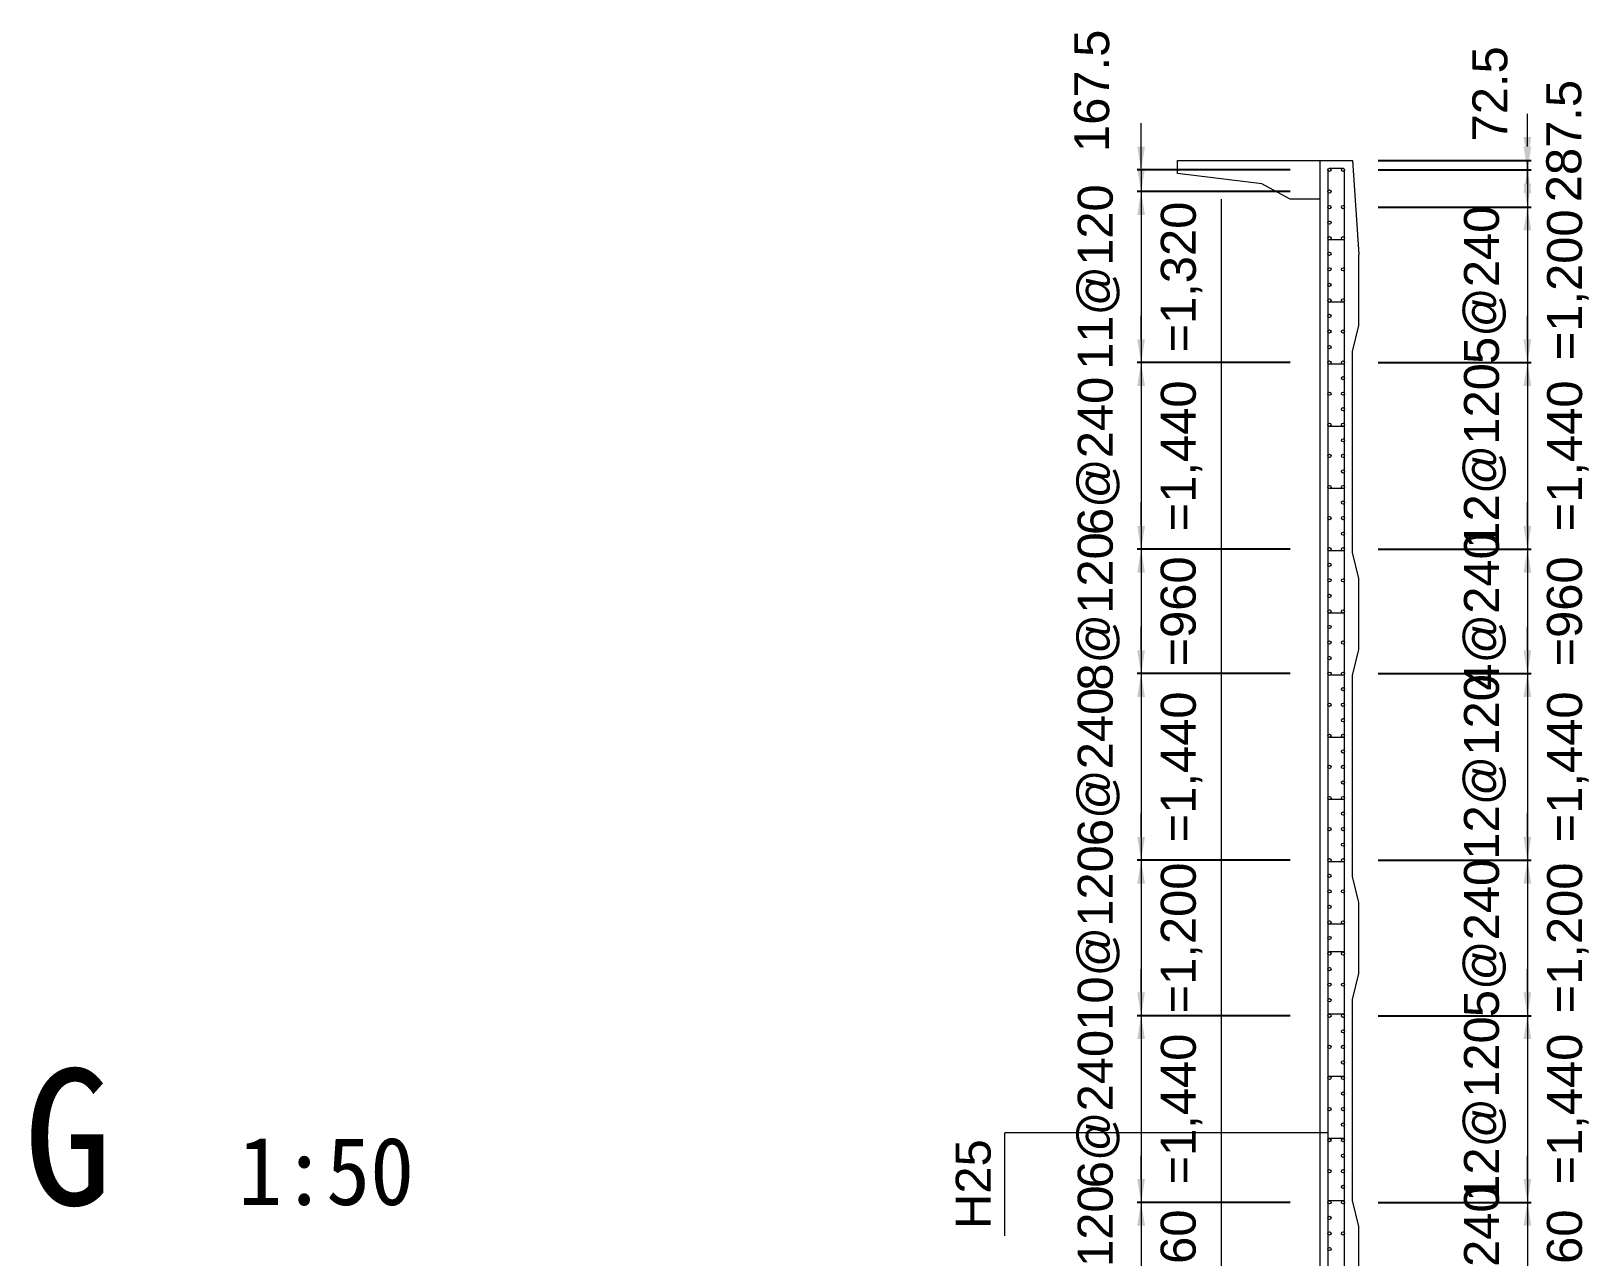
# Model space of a CAD drawing. Header units: metres. Extents: x 674733 to 752233, y -201459 to -147459.
# Drawn here: x 699210 to 711247, y -192930 to -183473 of the extents above; entities that cross this region are included whole.
import ezdxf
from ezdxf.enums import TextEntityAlignment as Align

# ---------------------------------------------------------------- set-up
doc = ezdxf.new("R2010")
doc.units = ezdxf.units.M
doc.header["$MEASUREMENT"] = 0
doc.layers.get('Defpoints').update_dxf_attribs({"lineweight": 0})
for name, color, linetype, lineweight in [('A-DIM01', 1, 'Continuous', 0), ('Concrete', 4, 'Continuous', 0), ('Dimension Line', 2, 'Continuous', 0), ('L3', 6, 'Continuous', 0), ('Text', 3, 'Continuous', 0)]:
    doc.layers.add(name, color=color, linetype=linetype, lineweight=lineweight)
doc.styles.get("Standard").update_dxf_attribs({"font": '', "height": 5})
doc.styles.add('style2', font='arial.ttf')
doc.styles.add('돋움', font='')
doc.styles.get('STANDARD').set_extended_font_data('GulimChe')
doc.styles.get('돋움').set_extended_font_data('Dotum')
doc.dimstyles.new('DIM01', dxfattribs={"dimtxt": 3.5, "dimasz": 0.8, "dimexe": 2, "dimexo": 10, "dimgap": 1.25, "dimtad": 1, "dimdec": 0, "dimzin": 0, "dimtxsty": '돋움', "dimcen": 0.09, "dimclrd": 1, "dimclre": 1, "dimclrt": 256, "dimadec": 0, "dimazin": 0, "dimtfac": 0.072, "dimtdec": 0, "dimtix": 1, "dimtmove": 2, "dimatfit": 3, "dimfxl": 1, "dimtolj": 1, "dimtzin": 0, "dimlwd": -1, "dimarcsym": 0})

# ---------------------------------------------------------------- blocks, each defined once
blk = doc.blocks.new('*D330')
at = {"layer": 'A-DIM01', "color": 1}
for p, q in [((707776.516866, -184362.444444), (707776.516866, -184182.444444)), ((707776.516866, -184542.444444), (707776.516866, -184709.944444)), ((707776.516866, -184889.944444), (707776.516866, -185069.944444))]:
    blk.add_line(p, q, dxfattribs=at)
at = {"layer": 'A-DIM01', "color": 1, "lineweight": -2}
for p, q in [((708927.145002, -184542.444444), (707746.516866, -184542.444444)), ((708927.145002, -184709.944444), (707746.516866, -184709.944444))]:
    blk.add_line(p, q, dxfattribs=at)
at = {"layer": 'A-DIM01', "color": 1}
for points in [[(707746.516866, -184362.444444), (707806.516866, -184362.444444), (707776.516866, -184542.444444)], [(707746.516866, -184889.944444), (707806.516866, -184889.944444), (707776.516866, -184709.944444)]]:
    blk.add_solid(points, dxfattribs=at)
at = {"layer": 'Defpoints', "color": 0}
for p in [(709077.145002, -184542.444444), (707776.516866, -184709.944444), (709077.145002, -184709.944444)]:
    blk.add_point(p, dxfattribs=at)
at = {"layer": 'A-DIM01', "color": 7, "insert": (707396.759021, -183932.802168), "char_height": 270, "attachment_point": 5, "rotation": 90, "style": 'style2'}
blk.add_mtext('\\A1;167.5', dxfattribs=at)
blk = doc.blocks.new('*D332')
at = {"layer": 'A-DIM01', "color": 1}
for p, q in [((707776.516866, -184529.944444), (707776.516866, -184349.944444)), ((707776.516866, -184709.944444), (707776.516866, -186029.944444)), ((707776.516866, -186209.944444), (707776.516866, -186389.944444))]:
    blk.add_line(p, q, dxfattribs=at)
at = {"layer": 'A-DIM01', "color": 1, "lineweight": -2}
for p, q in [((708927.145002, -184709.944444), (707746.516866, -184709.944444)), ((708927.145002, -186029.944444), (707746.516866, -186029.944444))]:
    blk.add_line(p, q, dxfattribs=at)
at = {"layer": 'A-DIM01', "color": 1}
for points in [[(707746.516866, -184529.944444), (707806.516866, -184529.944444), (707776.516866, -184709.944444)], [(707746.516866, -186209.944444), (707806.516866, -186209.944444), (707776.516866, -186029.944444)]]:
    blk.add_solid(points, dxfattribs=at)
at = {"layer": 'Defpoints', "color": 0}
for p in [(709077.145002, -184709.944444), (707776.516866, -186029.944444), (709077.145002, -186029.944444)]:
    blk.add_point(p, dxfattribs=at)
at = {"layer": 'A-DIM01', "color": 7, "char_height": 270, "attachment_point": 5, "rotation": 90, "style": 'style2'}
for s, insert in [('\\A1;11@120', (707449.340877, -185369.944444)), ('\\A1;=1,320', (708088.77471, -185369.944444))]:
    blk.add_mtext(s, dxfattribs=dict(at, insert=insert))
blk = doc.blocks.new('*D334')
at = {"layer": 'A-DIM01', "color": 1}
for p, q in [((707776.516866, -185849.944444), (707776.516866, -185669.944444)), ((707776.516866, -186029.944444), (707776.516866, -187469.944444)), ((707776.516866, -187649.944444), (707776.516866, -187829.944444))]:
    blk.add_line(p, q, dxfattribs=at)
at = {"layer": 'A-DIM01', "color": 1, "lineweight": -2}
for p, q in [((708927.145002, -186029.944444), (707746.516866, -186029.944444)), ((708927.145002, -187469.944444), (707746.516866, -187469.944444))]:
    blk.add_line(p, q, dxfattribs=at)
at = {"layer": 'A-DIM01', "color": 1}
for points in [[(707746.516866, -185849.944444), (707806.516866, -185849.944444), (707776.516866, -186029.944444)], [(707746.516866, -187649.944444), (707806.516866, -187649.944444), (707776.516866, -187469.944444)]]:
    blk.add_solid(points, dxfattribs=at)
at = {"layer": 'Defpoints', "color": 0}
for p in [(709077.145002, -186029.944444), (707776.516866, -187469.944444), (709077.145002, -187469.944444)]:
    blk.add_point(p, dxfattribs=at)
at = {"layer": 'A-DIM01', "color": 7, "char_height": 270, "attachment_point": 5, "rotation": 90, "style": 'style2'}
for s, insert in [('\\A1;6@240', (707449.340877, -186749.944444)), ('\\A1;=1,440', (708088.77471, -186749.944444))]:
    blk.add_mtext(s, dxfattribs=dict(at, insert=insert))
blk = doc.blocks.new('*D336')
at = {"layer": 'A-DIM01', "color": 1}
for p, q in [((707776.516866, -187289.944444), (707776.516866, -187109.944444)), ((707776.516866, -187469.944444), (707776.516866, -188429.944444)), ((707776.516866, -188609.944444), (707776.516866, -188789.944444))]:
    blk.add_line(p, q, dxfattribs=at)
at = {"layer": 'A-DIM01', "color": 1, "lineweight": -2}
for p, q in [((708927.145002, -187469.944444), (707746.516866, -187469.944444)), ((708927.145002, -188429.944444), (707746.516866, -188429.944444))]:
    blk.add_line(p, q, dxfattribs=at)
at = {"layer": 'A-DIM01', "color": 1}
for points in [[(707746.516866, -187289.944444), (707806.516866, -187289.944444), (707776.516866, -187469.944444)], [(707746.516866, -188609.944444), (707806.516866, -188609.944444), (707776.516866, -188429.944444)]]:
    blk.add_solid(points, dxfattribs=at)
at = {"layer": 'Defpoints', "color": 0}
for p in [(709077.145002, -187469.944444), (707776.516866, -188429.944444), (709077.145002, -188429.944444)]:
    blk.add_point(p, dxfattribs=at)
at = {"layer": 'A-DIM01', "color": 7, "char_height": 270, "attachment_point": 5, "rotation": 90, "style": 'style2'}
for s, insert in [('\\A1;8@120', (707449.340877, -187949.944444)), ('\\A1;=960', (708064.371572, -187949.944444))]:
    blk.add_mtext(s, dxfattribs=dict(at, insert=insert))
blk = doc.blocks.new('*D338')
at = {"layer": 'A-DIM01', "color": 1}
for p, q in [((707776.516866, -188249.944444), (707776.516866, -188069.944444)), ((707776.516866, -188429.944444), (707776.516866, -189869.944444)), ((707776.516866, -190049.944444), (707776.516866, -190229.944444))]:
    blk.add_line(p, q, dxfattribs=at)
at = {"layer": 'A-DIM01', "color": 1, "lineweight": -2}
for p, q in [((708927.145002, -188429.944444), (707746.516866, -188429.944444)), ((708927.145002, -189869.944444), (707746.516866, -189869.944444))]:
    blk.add_line(p, q, dxfattribs=at)
at = {"layer": 'A-DIM01', "color": 1}
for points in [[(707746.516866, -188249.944444), (707806.516866, -188249.944444), (707776.516866, -188429.944444)], [(707746.516866, -190049.944444), (707806.516866, -190049.944444), (707776.516866, -189869.944444)]]:
    blk.add_solid(points, dxfattribs=at)
at = {"layer": 'Defpoints', "color": 0}
for p in [(709077.145002, -188429.944444), (707776.516866, -189869.944444), (709077.145002, -189869.944444)]:
    blk.add_point(p, dxfattribs=at)
at = {"layer": 'A-DIM01', "color": 7, "char_height": 270, "attachment_point": 5, "rotation": 90, "style": 'style2'}
for s, insert in [('\\A1;6@240', (707449.340877, -189149.944444)), ('\\A1;=1,440', (708088.77471, -189149.944444))]:
    blk.add_mtext(s, dxfattribs=dict(at, insert=insert))
blk = doc.blocks.new('*D340')
at = {"layer": 'A-DIM01', "color": 1}
for p, q in [((707776.516866, -189689.944444), (707776.516866, -189509.944444)), ((707776.516866, -189869.944444), (707776.516866, -191069.944444)), ((707776.516866, -191249.944444), (707776.516866, -191429.944444))]:
    blk.add_line(p, q, dxfattribs=at)
at = {"layer": 'A-DIM01', "color": 1, "lineweight": -2}
for p, q in [((708927.145002, -189869.944444), (707746.516866, -189869.944444)), ((708927.145002, -191069.944444), (707746.516866, -191069.944444))]:
    blk.add_line(p, q, dxfattribs=at)
at = {"layer": 'A-DIM01', "color": 1}
for points in [[(707746.516866, -189689.944444), (707806.516866, -189689.944444), (707776.516866, -189869.944444)], [(707746.516866, -191249.944444), (707806.516866, -191249.944444), (707776.516866, -191069.944444)]]:
    blk.add_solid(points, dxfattribs=at)
at = {"layer": 'Defpoints', "color": 0}
for p in [(709077.145002, -189869.944444), (707776.516866, -191069.944444), (709077.145002, -191069.944444)]:
    blk.add_point(p, dxfattribs=at)
at = {"layer": 'A-DIM01', "color": 7, "char_height": 270, "attachment_point": 5, "rotation": 90, "style": 'style2'}
for s, insert in [('\\A1;10@120', (707449.340877, -190469.944444)), ('\\A1;=1,200', (708088.77471, -190469.944444))]:
    blk.add_mtext(s, dxfattribs=dict(at, insert=insert))
blk = doc.blocks.new('*D342')
at = {"layer": 'A-DIM01', "color": 1}
for p, q in [((707776.516866, -190889.944444), (707776.516866, -190709.944444)), ((707776.516866, -191069.944444), (707776.516866, -192509.944444)), ((707776.516866, -192689.944444), (707776.516866, -192869.944444))]:
    blk.add_line(p, q, dxfattribs=at)
at = {"layer": 'A-DIM01', "color": 1, "lineweight": -2}
for p, q in [((708927.145002, -191069.944444), (707746.516866, -191069.944444)), ((708927.145002, -192509.944444), (707746.516866, -192509.944444))]:
    blk.add_line(p, q, dxfattribs=at)
at = {"layer": 'A-DIM01', "color": 1}
for points in [[(707746.516866, -190889.944444), (707806.516866, -190889.944444), (707776.516866, -191069.944444)], [(707746.516866, -192689.944444), (707806.516866, -192689.944444), (707776.516866, -192509.944444)]]:
    blk.add_solid(points, dxfattribs=at)
at = {"layer": 'Defpoints', "color": 0}
for p in [(709077.145002, -191069.944444), (707776.516866, -192509.944444), (709077.145002, -192509.944444)]:
    blk.add_point(p, dxfattribs=at)
at = {"layer": 'A-DIM01', "color": 7, "char_height": 270, "attachment_point": 5, "rotation": 90, "style": 'style2'}
for s, insert in [('\\A1;6@240', (707449.340877, -191789.944444)), ('\\A1;=1,440', (708088.77471, -191789.944444))]:
    blk.add_mtext(s, dxfattribs=dict(at, insert=insert))
blk = doc.blocks.new('*D344')
at = {"layer": 'A-DIM01', "color": 1}
for p, q in [((707776.516866, -192329.944444), (707776.516866, -192149.944444)), ((707776.516866, -192509.944444), (707776.516866, -193469.944444)), ((707776.516866, -193649.944444), (707776.516866, -193829.944444))]:
    blk.add_line(p, q, dxfattribs=at)
at = {"layer": 'A-DIM01', "color": 1, "lineweight": -2}
for p, q in [((708927.145002, -192509.944444), (707746.516866, -192509.944444)), ((708927.145002, -193469.944444), (707746.516866, -193469.944444))]:
    blk.add_line(p, q, dxfattribs=at)
at = {"layer": 'A-DIM01', "color": 1}
for points in [[(707746.516866, -192329.944444), (707806.516866, -192329.944444), (707776.516866, -192509.944444)], [(707746.516866, -193649.944444), (707806.516866, -193649.944444), (707776.516866, -193469.944444)]]:
    blk.add_solid(points, dxfattribs=at)
at = {"layer": 'Defpoints', "color": 0}
for p in [(709077.145002, -192509.944444), (707776.516866, -193469.944444), (709077.145002, -193469.944444)]:
    blk.add_point(p, dxfattribs=at)
at = {"layer": 'A-DIM01', "color": 7, "char_height": 270, "attachment_point": 5, "rotation": 90, "style": 'style2'}
for s, insert in [('\\A1;8@120', (707449.340877, -192989.944444)), ('\\A1;=960', (708064.371572, -192989.944444))]:
    blk.add_mtext(s, dxfattribs=dict(at, insert=insert))
blk = doc.blocks.new('*D354')
at = {"layer": 'A-DIM01', "color": 1}
for p, q in [((710757.773139, -184289.944444), (710757.773139, -184109.944444)), ((710757.773139, -184469.944444), (710757.773139, -184542.444444)), ((710757.773139, -184722.444444), (710757.773139, -184902.444444))]:
    blk.add_line(p, q, dxfattribs=at)
at = {"layer": 'A-DIM01', "color": 1, "lineweight": -2}
for p, q in [((709607.145002, -184469.944444), (710787.773139, -184469.944444)), ((709607.145002, -184542.444444), (710787.773139, -184542.444444))]:
    blk.add_line(p, q, dxfattribs=at)
at = {"layer": 'A-DIM01', "color": 1}
for points in [[(710727.773139, -184289.944444), (710787.773139, -184289.944444), (710757.773139, -184469.944444)], [(710727.773139, -184722.444444), (710787.773139, -184722.444444), (710757.773139, -184542.444444)]]:
    blk.add_solid(points, dxfattribs=at)
at = {"layer": 'Defpoints', "color": 0}
for p in [(709457.145002, -184469.944444), (709457.145002, -184542.444444), (710757.773139, -184542.444444)]:
    blk.add_point(p, dxfattribs=at)
at = {"layer": 'A-DIM01', "color": 7, "insert": (710469.918432, -183956.218208), "char_height": 270, "attachment_point": 5, "rotation": 90, "style": 'style2'}
blk.add_mtext('\\A1;72.5', dxfattribs=at)
blk = doc.blocks.new('*D356')
at = {"layer": 'A-DIM01', "color": 1}
for p, q in [((710757.773139, -184362.444444), (710757.773139, -184182.444444)), ((710757.773139, -184542.444444), (710757.773139, -184829.944444)), ((710757.773139, -185009.944444), (710757.773139, -185189.944444))]:
    blk.add_line(p, q, dxfattribs=at)
at = {"layer": 'A-DIM01', "color": 1, "lineweight": -2}
for p, q in [((709607.145002, -184542.444444), (710787.773139, -184542.444444)), ((709607.145002, -184829.944444), (710787.773139, -184829.944444))]:
    blk.add_line(p, q, dxfattribs=at)
at = {"layer": 'A-DIM01', "color": 1}
for points in [[(710727.773139, -184362.444444), (710787.773139, -184362.444444), (710757.773139, -184542.444444)], [(710727.773139, -185009.944444), (710787.773139, -185009.944444), (710757.773139, -184829.944444)]]:
    blk.add_solid(points, dxfattribs=at)
at = {"layer": 'Defpoints', "color": 0}
for p in [(709457.145002, -184542.444444), (709457.145002, -184829.944444), (710757.773139, -184829.944444)]:
    blk.add_point(p, dxfattribs=at)
at = {"layer": 'A-DIM01', "color": 7, "insert": (711040.242337, -184320.577067), "char_height": 270, "attachment_point": 5, "rotation": 90, "style": 'style2'}
blk.add_mtext('\\A1;287.5', dxfattribs=at)
blk = doc.blocks.new('*D358')
at = {"layer": 'A-DIM01', "color": 1}
for p, q in [((710757.773139, -184649.944444), (710757.773139, -184469.944444)), ((710757.773139, -184829.944444), (710757.773139, -186029.944444)), ((710757.773139, -186209.944444), (710757.773139, -186389.944444))]:
    blk.add_line(p, q, dxfattribs=at)
at = {"layer": 'A-DIM01', "color": 1, "lineweight": -2}
for p, q in [((709607.145002, -184829.944444), (710787.773139, -184829.944444)), ((709607.145002, -186029.944444), (710787.773139, -186029.944444))]:
    blk.add_line(p, q, dxfattribs=at)
at = {"layer": 'A-DIM01', "color": 1}
for points in [[(710727.773139, -184649.944444), (710787.773139, -184649.944444), (710757.773139, -184829.944444)], [(710727.773139, -186209.944444), (710787.773139, -186209.944444), (710757.773139, -186029.944444)]]:
    blk.add_solid(points, dxfattribs=at)
at = {"layer": 'Defpoints', "color": 0}
for p in [(709457.145002, -184829.944444), (709457.145002, -186029.944444), (710757.773139, -186029.944444)]:
    blk.add_point(p, dxfattribs=at)
at = {"layer": 'A-DIM01', "color": 7, "char_height": 270, "attachment_point": 5, "rotation": 90, "style": 'style2'}
for s, insert in [('\\A1;5@240', (710430.59715, -185429.944444)), ('\\A1;=1,200', (711070.030984, -185429.944444))]:
    blk.add_mtext(s, dxfattribs=dict(at, insert=insert))
blk = doc.blocks.new('*D360')
at = {"layer": 'A-DIM01', "color": 1}
for p, q in [((710757.773139, -185849.944444), (710757.773139, -185669.944444)), ((710757.773139, -186029.944444), (710757.773139, -187469.944444)), ((710757.773139, -187649.944444), (710757.773139, -187829.944444))]:
    blk.add_line(p, q, dxfattribs=at)
at = {"layer": 'A-DIM01', "color": 1, "lineweight": -2}
for p, q in [((709607.145002, -186029.944444), (710787.773139, -186029.944444)), ((709607.145002, -187469.944444), (710787.773139, -187469.944444))]:
    blk.add_line(p, q, dxfattribs=at)
at = {"layer": 'A-DIM01', "color": 1}
for points in [[(710727.773139, -185849.944444), (710787.773139, -185849.944444), (710757.773139, -186029.944444)], [(710727.773139, -187649.944444), (710787.773139, -187649.944444), (710757.773139, -187469.944444)]]:
    blk.add_solid(points, dxfattribs=at)
at = {"layer": 'Defpoints', "color": 0}
for p in [(709457.145002, -186029.944444), (709457.145002, -187469.944444), (710757.773139, -187469.944444)]:
    blk.add_point(p, dxfattribs=at)
at = {"layer": 'A-DIM01', "color": 7, "char_height": 270, "attachment_point": 5, "rotation": 90, "style": 'style2'}
for s, insert in [('\\A1;12@120', (710430.59715, -186749.944444)), ('\\A1;=1,440', (711070.030984, -186749.944444))]:
    blk.add_mtext(s, dxfattribs=dict(at, insert=insert))
blk = doc.blocks.new('*D362')
at = {"layer": 'A-DIM01', "color": 1}
for p, q in [((710757.773139, -187289.944444), (710757.773139, -187109.944444)), ((710757.773139, -187469.944444), (710757.773139, -188429.944444)), ((710757.773139, -188609.944444), (710757.773139, -188789.944444))]:
    blk.add_line(p, q, dxfattribs=at)
at = {"layer": 'A-DIM01', "color": 1, "lineweight": -2}
for p, q in [((709607.145002, -187469.944444), (710787.773139, -187469.944444)), ((709607.145002, -188429.944444), (710787.773139, -188429.944444))]:
    blk.add_line(p, q, dxfattribs=at)
at = {"layer": 'A-DIM01', "color": 1}
for points in [[(710727.773139, -187289.944444), (710787.773139, -187289.944444), (710757.773139, -187469.944444)], [(710727.773139, -188609.944444), (710787.773139, -188609.944444), (710757.773139, -188429.944444)]]:
    blk.add_solid(points, dxfattribs=at)
at = {"layer": 'Defpoints', "color": 0}
for p in [(709457.145002, -187469.944444), (709457.145002, -188429.944444), (710757.773139, -188429.944444)]:
    blk.add_point(p, dxfattribs=at)
at = {"layer": 'A-DIM01', "color": 7, "char_height": 270, "attachment_point": 5, "rotation": 90, "style": 'style2'}
for s, insert in [('\\A1;4@240', (710430.59715, -187949.944444)), ('\\A1;=960', (711045.627846, -187949.944444))]:
    blk.add_mtext(s, dxfattribs=dict(at, insert=insert))
blk = doc.blocks.new('*D364')
at = {"layer": 'A-DIM01', "color": 1}
for p, q in [((710757.773139, -188249.944444), (710757.773139, -188069.944444)), ((710757.773139, -188429.944444), (710757.773139, -189869.944444)), ((710757.773139, -190049.944444), (710757.773139, -190229.944444))]:
    blk.add_line(p, q, dxfattribs=at)
at = {"layer": 'A-DIM01', "color": 1, "lineweight": -2}
for p, q in [((709607.145002, -188429.944444), (710787.773139, -188429.944444)), ((709607.145002, -189869.944444), (710787.773139, -189869.944444))]:
    blk.add_line(p, q, dxfattribs=at)
at = {"layer": 'A-DIM01', "color": 1}
for points in [[(710727.773139, -188249.944444), (710787.773139, -188249.944444), (710757.773139, -188429.944444)], [(710727.773139, -190049.944444), (710787.773139, -190049.944444), (710757.773139, -189869.944444)]]:
    blk.add_solid(points, dxfattribs=at)
at = {"layer": 'Defpoints', "color": 0}
for p in [(709457.145002, -188429.944444), (709457.145002, -189869.944444), (710757.773139, -189869.944444)]:
    blk.add_point(p, dxfattribs=at)
at = {"layer": 'A-DIM01', "color": 7, "char_height": 270, "attachment_point": 5, "rotation": 90, "style": 'style2'}
for s, insert in [('\\A1;12@120', (710430.59715, -189149.944444)), ('\\A1;=1,440', (711070.030984, -189149.944444))]:
    blk.add_mtext(s, dxfattribs=dict(at, insert=insert))
blk = doc.blocks.new('*D366')
at = {"layer": 'A-DIM01', "color": 1}
for p, q in [((710757.773139, -189689.944444), (710757.773139, -189509.944444)), ((710757.773139, -189869.944444), (710757.773139, -191069.944444)), ((710757.773139, -191249.944444), (710757.773139, -191429.944444))]:
    blk.add_line(p, q, dxfattribs=at)
at = {"layer": 'A-DIM01', "color": 1, "lineweight": -2}
for p, q in [((709607.145002, -189869.944444), (710787.773139, -189869.944444)), ((709607.145002, -191069.944444), (710787.773139, -191069.944444))]:
    blk.add_line(p, q, dxfattribs=at)
at = {"layer": 'A-DIM01', "color": 1}
for points in [[(710727.773139, -189689.944444), (710787.773139, -189689.944444), (710757.773139, -189869.944444)], [(710727.773139, -191249.944444), (710787.773139, -191249.944444), (710757.773139, -191069.944444)]]:
    blk.add_solid(points, dxfattribs=at)
at = {"layer": 'Defpoints', "color": 0}
for p in [(709457.145002, -189869.944444), (709457.145002, -191069.944444), (710757.773139, -191069.944444)]:
    blk.add_point(p, dxfattribs=at)
at = {"layer": 'A-DIM01', "color": 7, "char_height": 270, "attachment_point": 5, "rotation": 90, "style": 'style2'}
for s, insert in [('\\A1;5@240', (710430.59715, -190469.944444)), ('\\A1;=1,200', (711070.030984, -190469.944444))]:
    blk.add_mtext(s, dxfattribs=dict(at, insert=insert))
blk = doc.blocks.new('*D368')
at = {"layer": 'A-DIM01', "color": 1}
for p, q in [((710757.773139, -190889.944444), (710757.773139, -190709.944444)), ((710757.773139, -191069.944444), (710757.773139, -192509.944444)), ((710757.773139, -192689.944444), (710757.773139, -192869.944444))]:
    blk.add_line(p, q, dxfattribs=at)
at = {"layer": 'A-DIM01', "color": 1, "lineweight": -2}
for p, q in [((709607.145002, -191069.944444), (710787.773139, -191069.944444)), ((709607.145002, -192509.944444), (710787.773139, -192509.944444))]:
    blk.add_line(p, q, dxfattribs=at)
at = {"layer": 'A-DIM01', "color": 1}
for points in [[(710727.773139, -190889.944444), (710787.773139, -190889.944444), (710757.773139, -191069.944444)], [(710727.773139, -192689.944444), (710787.773139, -192689.944444), (710757.773139, -192509.944444)]]:
    blk.add_solid(points, dxfattribs=at)
at = {"layer": 'Defpoints', "color": 0}
for p in [(709457.145002, -191069.944444), (709457.145002, -192509.944444), (710757.773139, -192509.944444)]:
    blk.add_point(p, dxfattribs=at)
at = {"layer": 'A-DIM01', "color": 7, "char_height": 270, "attachment_point": 5, "rotation": 90, "style": 'style2'}
for s, insert in [('\\A1;12@120', (710430.59715, -191789.944444)), ('\\A1;=1,440', (711070.030984, -191789.944444))]:
    blk.add_mtext(s, dxfattribs=dict(at, insert=insert))
blk = doc.blocks.new('*D370')
at = {"layer": 'A-DIM01', "color": 1}
for p, q in [((710757.773139, -192329.944444), (710757.773139, -192149.944444)), ((710757.773139, -192509.944444), (710757.773139, -193469.944444)), ((710757.773139, -193649.944444), (710757.773139, -193829.944444))]:
    blk.add_line(p, q, dxfattribs=at)
at = {"layer": 'A-DIM01', "color": 1, "lineweight": -2}
for p, q in [((709607.145002, -192509.944444), (710787.773139, -192509.944444)), ((709607.145002, -193469.944444), (710787.773139, -193469.944444))]:
    blk.add_line(p, q, dxfattribs=at)
at = {"layer": 'A-DIM01', "color": 1}
for points in [[(710727.773139, -192329.944444), (710787.773139, -192329.944444), (710757.773139, -192509.944444)], [(710727.773139, -193649.944444), (710787.773139, -193649.944444), (710757.773139, -193469.944444)]]:
    blk.add_solid(points, dxfattribs=at)
at = {"layer": 'Defpoints', "color": 0}
for p in [(709457.145002, -192509.944444), (709457.145002, -193469.944444), (710757.773139, -193469.944444)]:
    blk.add_point(p, dxfattribs=at)
at = {"layer": 'A-DIM01', "color": 7, "char_height": 270, "attachment_point": 5, "rotation": 90, "style": 'style2'}
for s, insert in [('\\A1;4@240', (710430.59715, -192989.944444)), ('\\A1;=960', (711045.627846, -192989.944444))]:
    blk.add_mtext(s, dxfattribs=dict(at, insert=insert))

msp = doc.modelspace()

# ---------------------------------------------------------------- linework, layer by layer
at = {"layer": 'Concrete'}
for p, q in [((708057.145002, -184569.944444), (708057.145002, -184469.944444)), ((708057.145002, -184469.944444), (709157.145002, -184469.944444)), ((709157.145002, -196469.944444), (709157.145002, -184469.944444)), ((709157.145002, -184469.944444), (709407.145002, -184469.944444)), ((709407.145002, -184469.944444), (709457.145002, -185194.944444)), ((708707.145002, -184649.944444), (708057.145002, -184569.944444)), ((708927.145002, -184769.944444), (708707.145002, -184649.944444)), ((708397.145002, -196169.944444), (708397.145002, -184769.944444)), ((709157.145002, -184769.944444), (708927.145002, -184769.944444)), ((709457.145002, -185744.944444), (709457.145002, -185194.944444)), ((709407.145002, -185944.944444), (709457.145002, -185744.944444)), ((709407.145002, -187494.944444), (709407.145002, -185944.944444)), ((709457.145002, -187694.944444), (709407.145002, -187494.944444)), ((709457.145002, -188244.944444), (709457.145002, -187694.944444)), ((709407.145002, -188444.944444), (709457.145002, -188244.944444)), ((709407.145002, -189994.944444), (709407.145002, -188444.944444)), ((709457.145002, -190194.944444), (709407.145002, -189994.944444)), ((709457.145002, -190744.944444), (709457.145002, -190194.944444)), ((709407.145002, -190944.944444), (709457.145002, -190744.944444)), ((709407.145002, -192494.944444), (709407.145002, -190944.944444)), ((709457.145002, -192694.944444), (709407.145002, -192494.944444)), ((709457.145002, -193244.944444), (709457.145002, -192694.944444))]:
    msp.add_line(p, q, dxfattribs=at)
at = {"layer": 'Dimension Line'}
for p in [(706725.768744, -192768.564037), (709217.145002, -191972.366371)]:
    msp.add_line(p, (706725.768744, -191972.366371), dxfattribs=at)
at = {"layer": 'L3'}
for p, q in [((709217.145002, -184542.444444), (709217.145002, -196397.444444)), ((709229.645002, -184529.944444), (709334.645002, -184529.944444)), ((709347.145002, -196397.444444), (709347.145002, -184542.444444)), ((709347.145002, -185082.444444), (709217.145002, -185082.444444)), ((709347.145002, -185562.444444), (709217.145002, -185562.444444)), ((709347.145002, -186042.444444), (709217.145002, -186042.444444)), ((709347.145002, -186522.444444), (709217.145002, -186522.444444)), ((709347.145002, -187002.444444), (709217.145002, -187002.444444)), ((709347.145002, -187482.444444), (709217.145002, -187482.444444)), ((709347.145002, -187962.444444), (709217.145002, -187962.444444)), ((709347.145002, -188442.444444), (709217.145002, -188442.444444)), ((709347.145002, -188922.444444), (709217.145002, -188922.444444)), ((709347.145002, -189402.444444), (709217.145002, -189402.444444)), ((709347.145002, -189882.444444), (709217.145002, -189882.444444)), ((709347.145002, -190362.444444), (709217.145002, -190362.444444)), ((709347.145002, -190577.444444), (709217.145002, -190577.444444)), ((709347.145002, -191057.444444), (709217.145002, -191057.444444)), ((709347.145002, -191537.444444), (709217.145002, -191537.444444)), ((709347.145002, -192017.444444), (709217.145002, -192017.444444)), ((709347.145002, -192497.444444), (709217.145002, -192497.444444))]:
    msp.add_line(p, q, dxfattribs=at)
for centre in [(709229.645002, -184542.444444), (709334.645002, -184542.444444), (709229.645002, -184709.944444), (709229.645002, -184829.944444), (709334.645002, -184829.944444), (709229.645002, -184949.944444), (709229.645002, -185069.944444), (709334.645002, -185069.944444), (709229.645002, -185189.944444), (709229.645002, -185309.944444), (709334.645002, -185309.944444), (709229.645002, -185429.944444), (709229.645002, -185549.944444), (709334.645002, -185549.944444), (709229.645002, -185669.944444), (709229.645002, -185789.944444), (709334.645002, -185789.944444), (709229.645002, -185909.944444), (709229.645002, -186029.944444), (709334.645002, -186029.944444), (709334.645002, -186149.944444), (709229.645002, -186269.944444), (709334.645002, -186269.944444), (709334.645002, -186389.944444), (709229.645002, -186509.944444), (709334.645002, -186509.944444), (709334.645002, -186629.944444), (709229.645002, -186749.944444), (709334.645002, -186749.944444), (709334.645002, -186869.944444), (709229.645002, -186989.944444), (709334.645002, -186989.944444), (709334.645002, -187109.944444), (709229.645002, -187229.944444), (709334.645002, -187229.944444), (709334.645002, -187349.944444), (709229.645002, -187469.944444), (709334.645002, -187469.944444), (709229.645002, -187589.944444), (709229.645002, -187709.944444), (709334.645002, -187709.944444), (709229.645002, -187829.944444), (709229.645002, -187949.944444), (709334.645002, -187949.944444), (709229.645002, -188069.944444), (709229.645002, -188189.944444), (709334.645002, -188189.944444), (709229.645002, -188309.944444), (709229.645002, -188429.944444), (709334.645002, -188429.944444), (709334.645002, -188549.944444), (709229.645002, -188669.944444), (709334.645002, -188669.944444), (709334.645002, -188789.944444), (709229.645002, -188909.944444), (709334.645002, -188909.944444), (709334.645002, -189029.944444), (709229.645002, -189149.944444), (709334.645002, -189149.944444), (709334.645002, -189269.944444), (709229.645002, -189389.944444), (709334.645002, -189389.944444), (709334.645002, -189509.944444), (709229.645002, -189629.944444), (709334.645002, -189629.944444), (709334.645002, -189749.944444), (709229.645002, -189869.944444), (709334.645002, -189869.944444), (709229.645002, -189989.944444), (709229.645002, -190109.944444), (709334.645002, -190109.944444), (709229.645002, -190229.944444), (709229.645002, -190349.944444), (709334.645002, -190349.944444), (709229.645002, -190469.944444), (709229.645002, -190469.944444), (709229.645002, -190589.944444), (709334.645002, -190589.944444), (709229.645002, -190709.944444), (709229.645002, -190829.944444), (709334.645002, -190829.944444), (709229.645002, -190949.944444), (709229.645002, -191069.944444), (709334.645002, -191069.944444), (709334.645002, -191189.944444), (709229.645002, -191309.944444), (709334.645002, -191309.944444), (709334.645002, -191429.944444), (709229.645002, -191549.944444), (709334.645002, -191549.944444), (709334.645002, -191669.944444), (709229.645002, -191789.944444), (709334.645002, -191789.944444), (709334.645002, -191909.944444), (709229.645002, -192029.944444), (709334.645002, -192029.944444), (709334.645002, -192149.944444), (709229.645002, -192269.944444), (709334.645002, -192269.944444), (709334.645002, -192389.944444), (709229.645002, -192509.944444), (709334.645002, -192509.944444), (709229.645002, -192629.944444), (709229.645002, -192749.944444), (709334.645002, -192749.944444), (709229.645002, -192869.944444)]:
    msp.add_circle(centre, 12.5, dxfattribs=at)

# ---------------------------------------------------------------- texts
at = {"layer": 'A-DIM01', "color": 7, "style": 'style2'}
msp.add_text('H25', height=270, rotation=90, dxfattribs=at).set_placement((706615.386301, -192714.84926))
at = {"layer": 'Text'}
for s, height, p in [('G', 1050, (699493.653884, -192530.064663)), ('1:50', 525, (701486.672505, -192530.057256))]:
    msp.add_text(s, height=height, rotation=359.939213, dxfattribs=at).set_placement(p, align=Align.CENTER)

# ---------------------------------------------------------------- dimensions: what is measured, and where the dimension line sits
at = {"layer": 'A-DIM01', "color": 1}
for base, p1, p2, text, picture, middle in [((707776.516866, -184709.944444), (709077.145002, -184542.444444), (709077.145002, -184709.944444), '167.5', '*D330', (707396.759021, -183932.802168)), ((710757.773139, -184542.444444), (709457.145002, -184469.944444), (709457.145002, -184542.444444), '72.5', '*D354', (710469.918432, -183956.218208)), ((710757.773139, -184829.944444), (709457.145002, -184542.444444), (709457.145002, -184829.944444), '287.5', '*D356', (711040.242337, -184320.577067))]:
    dim = msp.add_linear_dim(base=base, p1=p1, p2=p2, angle=270, text=text, dimstyle='DIM01', override={"dimscale": 30, "dimtxt": 9, "dimasz": 6, "dimexe": 1, "dimexo": 5, "dimgap": 5, "dimdsep": 46, "dimlunit": 6, "dimtxsty": 'style2', "dimclrt": 7}, dxfattribs=at)
    dim.commit()
    dim.dimension.update_dxf_attribs({"geometry": picture, "text_midpoint": middle, "dimtype": 160})
for base, p1, p2, text, picture, middle in [((707776.516866, -186029.944444), (709077.145002, -184709.944444), (709077.145002, -186029.944444), '11@120\\X=1,320', '*D332', (707776.516866, -185369.944444)), ((710757.773139, -186029.944444), (709457.145002, -184829.944444), (709457.145002, -186029.944444), '5@240\\X=1,200', '*D358', (710757.773139, -185429.944444)), ((707776.516866, -187469.944444), (709077.145002, -186029.944444), (709077.145002, -187469.944444), '6@240\\X=1,440', '*D334', (707776.516866, -186749.944444)), ((710757.773139, -187469.944444), (709457.145002, -186029.944444), (709457.145002, -187469.944444), '12@120\\X=1,440', '*D360', (710757.773139, -186749.944444)), ((707776.516866, -188429.944444), (709077.145002, -187469.944444), (709077.145002, -188429.944444), '8@120\\X=960', '*D336', (707776.516866, -187949.944444)), ((710757.773139, -188429.944444), (709457.145002, -187469.944444), (709457.145002, -188429.944444), '4@240\\X=960', '*D362', (710757.773139, -187949.944444)), ((707776.516866, -189869.944444), (709077.145002, -188429.944444), (709077.145002, -189869.944444), '6@240\\X=1,440', '*D338', (707776.516866, -189149.944444)), ((710757.773139, -189869.944444), (709457.145002, -188429.944444), (709457.145002, -189869.944444), '12@120\\X=1,440', '*D364', (710757.773139, -189149.944444)), ((707776.516866, -191069.944444), (709077.145002, -189869.944444), (709077.145002, -191069.944444), '10@120\\X=1,200', '*D340', (707776.516866, -190469.944444)), ((710757.773139, -191069.944444), (709457.145002, -189869.944444), (709457.145002, -191069.944444), '5@240\\X=1,200', '*D366', (710757.773139, -190469.944444)), ((707776.516866, -192509.944444), (709077.145002, -191069.944444), (709077.145002, -192509.944444), '6@240\\X=1,440', '*D342', (707776.516866, -191789.944444)), ((710757.773139, -192509.944444), (709457.145002, -191069.944444), (709457.145002, -192509.944444), '12@120\\X=1,440', '*D368', (710757.773139, -191789.944444)), ((707776.516866, -193469.944444), (709077.145002, -192509.944444), (709077.145002, -193469.944444), '8@120\\X=960', '*D344', (707776.516866, -192989.944444)), ((710757.773139, -193469.944444), (709457.145002, -192509.944444), (709457.145002, -193469.944444), '4@240\\X=960', '*D370', (710757.773139, -192989.944444))]:
    dim = msp.add_linear_dim(base=base, p1=p1, p2=p2, angle=270, text=text, dimstyle='DIM01', override={"dimscale": 30, "dimtxt": 9, "dimasz": 6, "dimexe": 1, "dimexo": 5, "dimgap": 5, "dimtad": 0, "dimdsep": 46, "dimlunit": 6, "dimpost": '\\X', "dimtxsty": 'style2', "dimclrt": 7}, dxfattribs=at)
    dim.commit()
    dim.dimension.update_dxf_attribs({"geometry": picture, "text_midpoint": middle})

doc.saveas('drawing.dxf')
